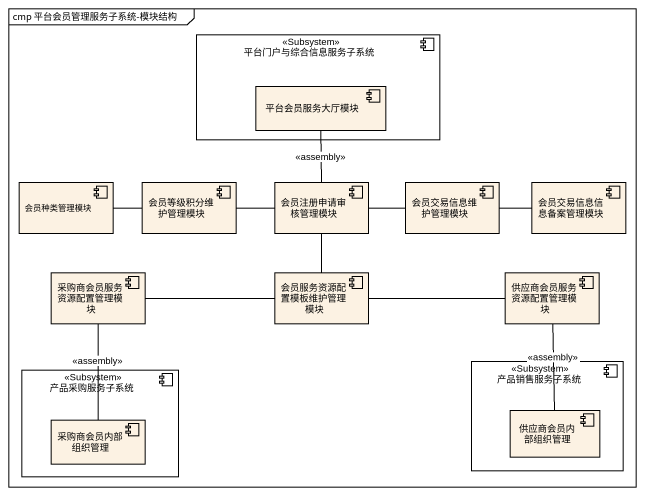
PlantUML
@startuml
mainframe cmp 平台会员管理服务子系统-模块结构
component 平台门户与综合信息服务子系统 <<Subsystem>> {
  component 平台会员服务大厅模块
}
component 会员种类管理模块
component 会员等级积分维护管理模块
component 会员注册申请审核管理模块
component 会员交易信息维护管理模块
component 会员交易信息信息备案管理模块
component 采购商会员服务资源配置管理模块
component 会员服务资源配置模板维护管理模块
component 供应商会员服务资源配置管理模块
component 产品采购服务子系统 <<Subsystem>> {
  component 采购商会员内部组织管理
}
component 产品销售服务子系统 <<Subsystem>> {
  component 供应商会员内部组织管理
}
平台会员服务大厅模块 -- 会员注册申请审核管理模块 : <<assembly>>
会员种类管理模块 -right- 会员等级积分维护管理模块
会员等级积分维护管理模块 -right- 会员注册申请审核管理模块
会员注册申请审核管理模块 -right- 会员交易信息维护管理模块
会员注册申请审核管理模块 -- 会员服务资源配置模板维护管理模块
会员交易信息维护管理模块 -right- 会员交易信息信息备案管理模块
采购商会员服务资源配置管理模块 -- 采购商会员内部组织管理 : <<assembly>>
会员服务资源配置模板维护管理模块 -left- 采购商会员服务资源配置管理模块
会员服务资源配置模板维护管理模块 -right- 供应商会员服务资源配置管理模块
供应商会员服务资源配置管理模块 -- 供应商会员内部组织管理 : <<assembly>>
@enduml
